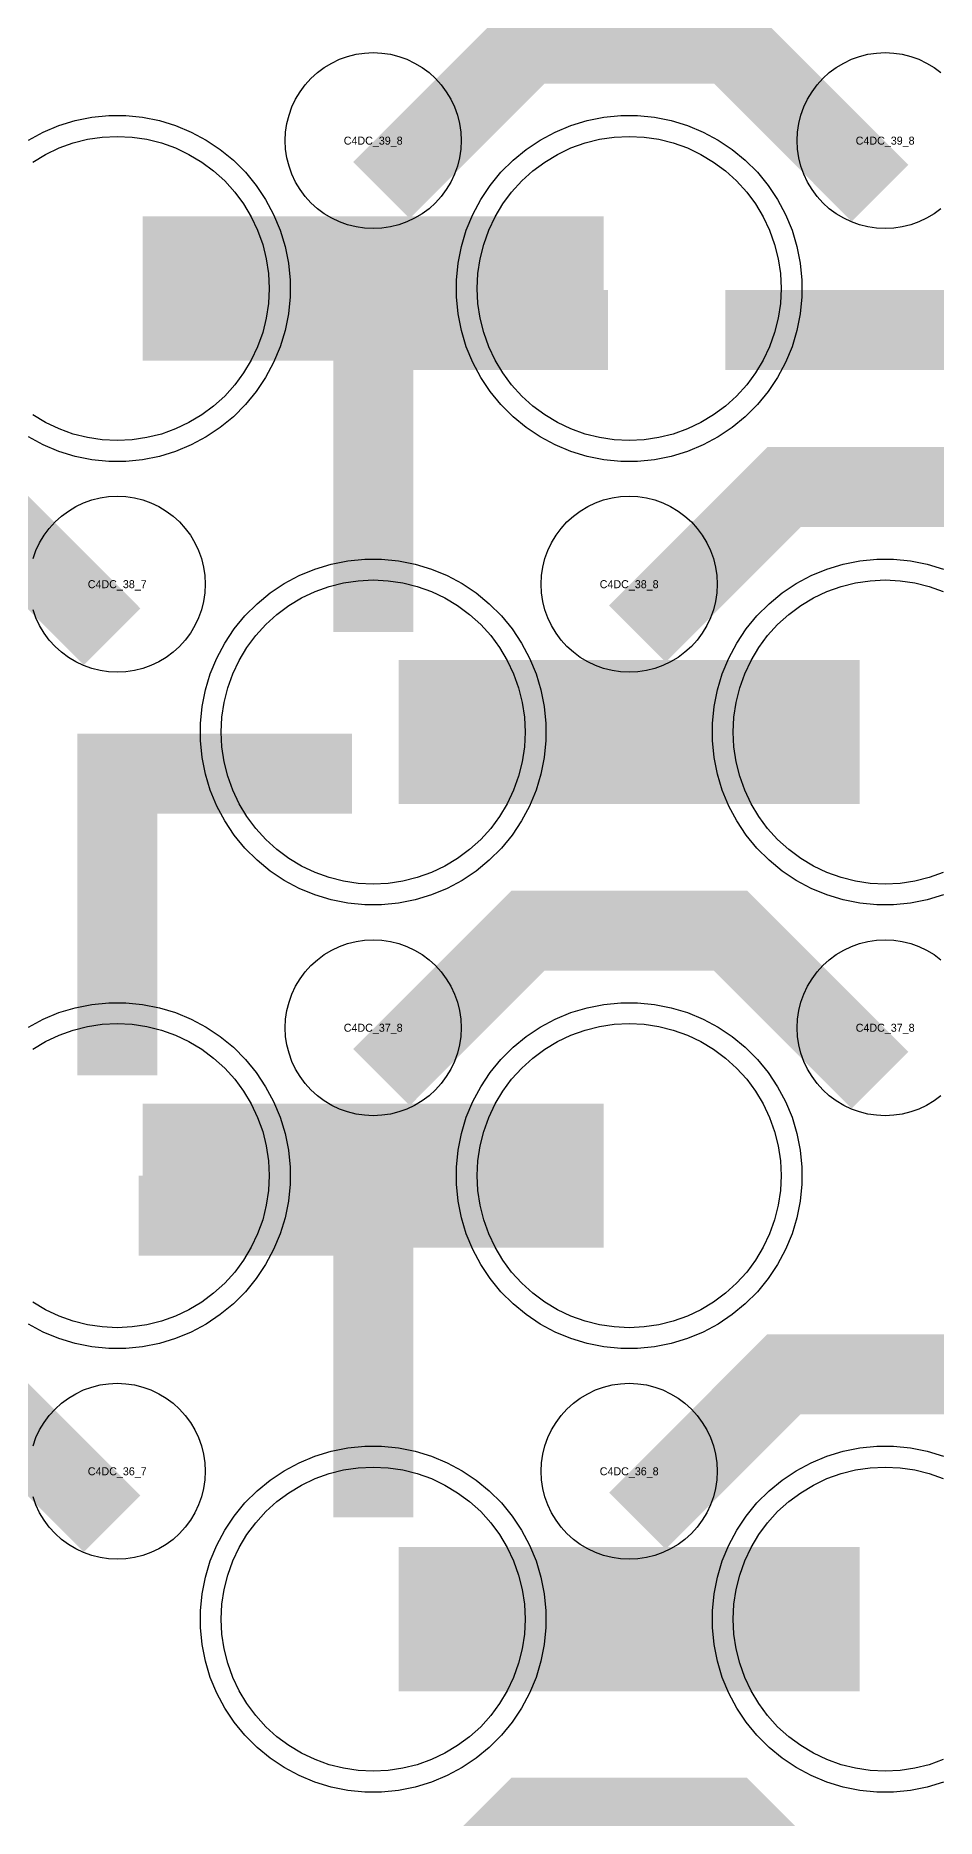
# Model space of a CAD drawing. Extents: x -11880 to 11880, y -14992 to 14992.
# Drawn here: x -9546 to -9264, y -9913 to -9357 of the extents above; entities that cross this region are included whole.
import ezdxf
from ezdxf.enums import TextEntityAlignment as Align

# ---------------------------------------------------------------- set-up
doc = ezdxf.new("R2010")
doc.units = 0
doc.header["$MEASUREMENT"] = 0
for name, color, linetype in [('GDS_775_DT_237', 138, 'CONTINUOUS'), ('RDL1_FS', 34, 'CONTINUOUS'), ('RDL_BS', 160, 'CONTINUOUS')]:
    doc.layers.add(name, color=color, linetype=linetype)

msp = doc.modelspace()

# ---------------------------------------------------------------- linework, layer by layer
at = {"layer": 'RDL1_FS', "color": 240, "true_color": 0xed1f24}
for points in [[(-9546.395, -9396.063), (-9542.395, -9393.665), (-9538.181, -9391.673), (-9533.791, -9390.101), (-9529.268, -9388.969), (-9524.657, -9388.285), (-9520, -9388.056), (-9515.343, -9388.285), (-9510.732, -9388.969), (-9506.209, -9390.101), (-9501.819, -9391.673), (-9497.605, -9393.665), (-9493.605, -9396.063), (-9489.86, -9398.841), (-9486.406, -9401.971), (-9483.276, -9405.425), (-9480.498, -9409.17), (-9478.1, -9413.17), (-9476.108, -9417.384), (-9474.536, -9421.774), (-9473.404, -9426.297), (-9472.72, -9430.908), (-9472.491, -9435.565), (-9472.72, -9440.222), (-9473.404, -9444.833), (-9474.536, -9449.356), (-9476.108, -9453.746), (-9478.1, -9457.96), (-9480.498, -9461.96), (-9483.276, -9465.705), (-9486.406, -9469.159), (-9489.86, -9472.289), (-9493.605, -9475.067), (-9497.605, -9477.465), (-9501.819, -9479.457), (-9506.209, -9481.029), (-9510.732, -9482.161), (-9515.343, -9482.845), (-9520, -9483.074), (-9524.657, -9482.845), (-9529.268, -9482.161), (-9533.791, -9481.029), (-9538.181, -9479.457), (-9542.395, -9477.465), (-9546.395, -9475.067)], [(-9261.819, -9618.022), (-9266.209, -9619.594), (-9270.732, -9620.726), (-9275.343, -9621.41), (-9280, -9621.639), (-9284.657, -9621.41), (-9289.268, -9620.726), (-9293.791, -9619.594), (-9298.181, -9618.022), (-9302.395, -9616.03), (-9306.395, -9613.632), (-9310.14, -9610.854), (-9313.594, -9607.724), (-9316.724, -9604.27), (-9319.502, -9600.525), (-9321.9, -9596.525), (-9323.892, -9592.311), (-9325.464, -9587.921), (-9326.596, -9583.398), (-9327.28, -9578.787), (-9327.509, -9574.13), (-9327.28, -9569.473), (-9326.596, -9564.862), (-9325.464, -9560.339), (-9323.892, -9555.949), (-9321.9, -9551.735), (-9319.502, -9547.735), (-9316.724, -9543.99), (-9313.594, -9540.536), (-9310.14, -9537.406), (-9306.395, -9534.628), (-9302.395, -9532.23), (-9298.181, -9530.238), (-9293.791, -9528.666), (-9289.268, -9527.534), (-9284.657, -9526.85), (-9280, -9526.621), (-9275.343, -9526.85), (-9270.732, -9527.534), (-9266.209, -9528.666), (-9261.819, -9530.238)], [(-9546.395, -9673.193), (-9542.395, -9670.795), (-9538.181, -9668.803), (-9533.791, -9667.231), (-9529.268, -9666.099), (-9524.657, -9665.415), (-9520, -9665.186), (-9515.343, -9665.415), (-9510.732, -9666.099), (-9506.209, -9667.231), (-9501.819, -9668.803), (-9497.605, -9670.795), (-9493.605, -9673.193), (-9489.86, -9675.971), (-9486.406, -9679.101), (-9483.276, -9682.555), (-9480.498, -9686.3), (-9478.1, -9690.3), (-9476.108, -9694.514), (-9474.536, -9698.904), (-9473.404, -9703.427), (-9472.72, -9708.038), (-9472.491, -9712.695), (-9472.72, -9717.352), (-9473.404, -9721.963), (-9474.536, -9726.486), (-9476.108, -9730.876), (-9478.1, -9735.09), (-9480.498, -9739.09), (-9483.276, -9742.835), (-9486.406, -9746.289), (-9489.86, -9749.419), (-9493.605, -9752.197), (-9497.605, -9754.595), (-9501.819, -9756.587), (-9506.209, -9758.159), (-9510.732, -9759.291), (-9515.343, -9759.975), (-9520, -9760.204), (-9524.657, -9759.975), (-9529.268, -9759.291), (-9533.791, -9758.159), (-9538.181, -9756.587), (-9542.395, -9754.595), (-9546.395, -9752.197)], [(-9261.819, -9895.152), (-9266.209, -9896.724), (-9270.732, -9897.856), (-9275.343, -9898.54), (-9280, -9898.769), (-9284.657, -9898.54), (-9289.268, -9897.856), (-9293.791, -9896.724), (-9298.181, -9895.152), (-9302.395, -9893.16), (-9306.395, -9890.762), (-9310.14, -9887.984), (-9313.594, -9884.854), (-9316.724, -9881.4), (-9319.502, -9877.655), (-9321.9, -9873.655), (-9323.892, -9869.441), (-9325.464, -9865.051), (-9326.596, -9860.528), (-9327.28, -9855.917), (-9327.509, -9851.26), (-9327.28, -9846.603), (-9326.596, -9841.992), (-9325.464, -9837.469), (-9323.892, -9833.079), (-9321.9, -9828.865), (-9319.502, -9824.865), (-9316.724, -9821.12), (-9313.594, -9817.666), (-9310.14, -9814.536), (-9306.395, -9811.758), (-9302.395, -9809.36), (-9298.181, -9807.368), (-9293.791, -9805.796), (-9289.268, -9804.664), (-9284.657, -9803.98), (-9280, -9803.751), (-9275.343, -9803.98), (-9270.732, -9804.664), (-9266.209, -9805.796), (-9261.819, -9807.368)]]:
    msp.add_lwpolyline(points, dxfattribs=at)
for points in [[(-9360, -9483.074), (-9364.657, -9482.845), (-9369.268, -9482.161), (-9373.791, -9481.029), (-9378.181, -9479.457), (-9382.395, -9477.465), (-9386.395, -9475.067), (-9390.14, -9472.289), (-9393.594, -9469.159), (-9396.724, -9465.705), (-9399.502, -9461.96), (-9401.9, -9457.96), (-9403.892, -9453.746), (-9405.464, -9449.356), (-9406.596, -9444.833), (-9407.28, -9440.222), (-9407.509, -9435.565), (-9407.28, -9430.908), (-9406.596, -9426.297), (-9405.464, -9421.774), (-9403.892, -9417.384), (-9401.9, -9413.17), (-9399.502, -9409.17), (-9396.724, -9405.425), (-9393.594, -9401.971), (-9390.14, -9398.841), (-9386.395, -9396.063), (-9382.395, -9393.665), (-9378.181, -9391.673), (-9373.791, -9390.101), (-9369.268, -9388.969), (-9364.657, -9388.285), (-9360, -9388.056), (-9355.343, -9388.285), (-9350.732, -9388.969), (-9346.209, -9390.101), (-9341.819, -9391.673), (-9337.605, -9393.665), (-9333.605, -9396.063), (-9329.86, -9398.841), (-9326.406, -9401.971), (-9323.276, -9405.425), (-9320.498, -9409.17), (-9318.1, -9413.17), (-9316.108, -9417.384), (-9314.536, -9421.774), (-9313.404, -9426.297), (-9312.72, -9430.908), (-9312.491, -9435.565), (-9312.72, -9440.222), (-9313.404, -9444.833), (-9314.536, -9449.356), (-9316.108, -9453.746), (-9318.1, -9457.96), (-9320.498, -9461.96), (-9323.276, -9465.705), (-9326.406, -9469.159), (-9329.86, -9472.289), (-9333.605, -9475.067), (-9337.605, -9477.465), (-9341.819, -9479.457), (-9346.209, -9481.029), (-9350.732, -9482.161), (-9355.343, -9482.845)], [(-9440, -9621.639), (-9444.657, -9621.41), (-9449.268, -9620.726), (-9453.791, -9619.594), (-9458.181, -9618.022), (-9462.395, -9616.03), (-9466.395, -9613.632), (-9470.14, -9610.854), (-9473.594, -9607.724), (-9476.724, -9604.27), (-9479.502, -9600.525), (-9481.9, -9596.525), (-9483.892, -9592.311), (-9485.464, -9587.921), (-9486.596, -9583.398), (-9487.28, -9578.787), (-9487.509, -9574.13), (-9487.28, -9569.473), (-9486.596, -9564.862), (-9485.464, -9560.339), (-9483.892, -9555.949), (-9481.9, -9551.735), (-9479.502, -9547.735), (-9476.724, -9543.99), (-9473.594, -9540.536), (-9470.14, -9537.406), (-9466.395, -9534.628), (-9462.395, -9532.23), (-9458.181, -9530.238), (-9453.791, -9528.666), (-9449.268, -9527.534), (-9444.657, -9526.85), (-9440, -9526.621), (-9435.343, -9526.85), (-9430.732, -9527.534), (-9426.209, -9528.666), (-9421.819, -9530.238), (-9417.605, -9532.23), (-9413.605, -9534.628), (-9409.86, -9537.406), (-9406.406, -9540.536), (-9403.276, -9543.99), (-9400.498, -9547.735), (-9398.1, -9551.735), (-9396.108, -9555.949), (-9394.536, -9560.339), (-9393.404, -9564.862), (-9392.72, -9569.473), (-9392.491, -9574.13), (-9392.72, -9578.787), (-9393.404, -9583.398), (-9394.536, -9587.921), (-9396.108, -9592.311), (-9398.1, -9596.525), (-9400.498, -9600.525), (-9403.276, -9604.27), (-9406.406, -9607.724), (-9409.86, -9610.854), (-9413.605, -9613.632), (-9417.605, -9616.03), (-9421.819, -9618.022), (-9426.209, -9619.594), (-9430.732, -9620.726), (-9435.343, -9621.41)], [(-9360, -9760.204), (-9364.657, -9759.975), (-9369.268, -9759.291), (-9373.791, -9758.159), (-9378.181, -9756.587), (-9382.395, -9754.595), (-9386.395, -9752.197), (-9390.14, -9749.419), (-9393.594, -9746.289), (-9396.724, -9742.835), (-9399.502, -9739.09), (-9401.9, -9735.09), (-9403.892, -9730.876), (-9405.464, -9726.486), (-9406.596, -9721.963), (-9407.28, -9717.352), (-9407.509, -9712.695), (-9407.28, -9708.038), (-9406.596, -9703.427), (-9405.464, -9698.904), (-9403.892, -9694.514), (-9401.9, -9690.3), (-9399.502, -9686.3), (-9396.724, -9682.555), (-9393.594, -9679.101), (-9390.14, -9675.971), (-9386.395, -9673.193), (-9382.395, -9670.795), (-9378.181, -9668.803), (-9373.791, -9667.231), (-9369.268, -9666.099), (-9364.657, -9665.415), (-9360, -9665.186), (-9355.343, -9665.415), (-9350.732, -9666.099), (-9346.209, -9667.231), (-9341.819, -9668.803), (-9337.605, -9670.795), (-9333.605, -9673.193), (-9329.86, -9675.971), (-9326.406, -9679.101), (-9323.276, -9682.555), (-9320.498, -9686.3), (-9318.1, -9690.3), (-9316.108, -9694.514), (-9314.536, -9698.904), (-9313.404, -9703.427), (-9312.72, -9708.038), (-9312.491, -9712.695), (-9312.72, -9717.352), (-9313.404, -9721.963), (-9314.536, -9726.486), (-9316.108, -9730.876), (-9318.1, -9735.09), (-9320.498, -9739.09), (-9323.276, -9742.835), (-9326.406, -9746.289), (-9329.86, -9749.419), (-9333.605, -9752.197), (-9337.605, -9754.595), (-9341.819, -9756.587), (-9346.209, -9758.159), (-9350.732, -9759.291), (-9355.343, -9759.975)], [(-9440, -9898.769), (-9444.657, -9898.54), (-9449.268, -9897.856), (-9453.791, -9896.724), (-9458.181, -9895.152), (-9462.395, -9893.16), (-9466.395, -9890.762), (-9470.14, -9887.984), (-9473.594, -9884.854), (-9476.724, -9881.4), (-9479.502, -9877.655), (-9481.9, -9873.655), (-9483.892, -9869.441), (-9485.464, -9865.051), (-9486.596, -9860.528), (-9487.28, -9855.917), (-9487.509, -9851.26), (-9487.28, -9846.603), (-9486.596, -9841.992), (-9485.464, -9837.469), (-9483.892, -9833.079), (-9481.9, -9828.865), (-9479.502, -9824.865), (-9476.724, -9821.12), (-9473.594, -9817.666), (-9470.14, -9814.536), (-9466.395, -9811.758), (-9462.395, -9809.36), (-9458.181, -9807.368), (-9453.791, -9805.796), (-9449.268, -9804.664), (-9444.657, -9803.98), (-9440, -9803.751), (-9435.343, -9803.98), (-9430.732, -9804.664), (-9426.209, -9805.796), (-9421.819, -9807.368), (-9417.605, -9809.36), (-9413.605, -9811.758), (-9409.86, -9814.536), (-9406.406, -9817.666), (-9403.276, -9821.12), (-9400.498, -9824.865), (-9398.1, -9828.865), (-9396.108, -9833.079), (-9394.536, -9837.469), (-9393.404, -9841.992), (-9392.72, -9846.603), (-9392.491, -9851.26), (-9392.72, -9855.917), (-9393.404, -9860.528), (-9394.536, -9865.051), (-9396.108, -9869.441), (-9398.1, -9873.655), (-9400.498, -9877.655), (-9403.276, -9881.4), (-9406.406, -9884.854), (-9409.86, -9887.984), (-9413.605, -9890.762), (-9417.605, -9893.16), (-9421.819, -9895.152), (-9426.209, -9896.724), (-9430.732, -9897.856), (-9435.343, -9898.54)]]:
    msp.add_lwpolyline(points, close=True, dxfattribs=at)
for points in [[(-9511.998, -9435.565, 45, 45, 0), (-9439.998, -9435.565, 45, 45, 0)], [(-9439.998, -9435.565, 45, 45, 0), (-9367.998, -9435.565, 45, 45, 0)], [(-9431.998, -9574.13, 45, 45, 0), (-9359.998, -9574.13, 45, 45, 0)], [(-9359.998, -9574.13, 45, 45, 0), (-9287.998, -9574.13, 45, 45, 0)], [(-9511.998, -9712.695, 45, 45, 0), (-9439.998, -9712.695, 45, 45, 0)], [(-9439.998, -9712.695, 45, 45, 0), (-9367.998, -9712.695, 45, 45, 0)], [(-9431.998, -9851.26, 45, 45, 0), (-9359.998, -9851.26, 45, 45, 0)], [(-9359.998, -9851.26, 45, 45, 0), (-9287.998, -9851.26, 45, 45, 0)]]:
    msp.add_lwpolyline(points, format="xyseb", dxfattribs=at)
at = {"layer": 'RDL_BS'}
for points in [[(-9437.438, -9404.879, 25, 25, 0), (-9391.623, -9359.064, 25, 25, 0), (-9358.07, -9359.064, 25, 25, 0)], [(-9281.599, -9405.778, 25, 25, 0), (-9328.313, -9359.064, 25, 25, 0), (-9358.071, -9359.064, 25, 25, 0)], [(-9521.599, -9544.343, 25, 25, 0), (-9568.313, -9497.629, 25, 25, 0), (-9598.071, -9497.629, 25, 25, 0)], [(-9357.438, -9543.444, 25, 25, 0), (-9311.623, -9497.629, 25, 25, 0), (-9278.07, -9497.629, 25, 25, 0)], [(-9201.599, -9544.343, 25, 25, 0), (-9248.313, -9497.629, 25, 25, 0), (-9278.071, -9497.629, 25, 25, 0)], [(-9437.438, -9682.009, 25, 25, 0), (-9391.623, -9636.194, 25, 25, 0), (-9358.07, -9636.194, 25, 25, 0)], [(-9281.599, -9682.908, 25, 25, 0), (-9328.313, -9636.194, 25, 25, 0), (-9358.071, -9636.194, 25, 25, 0)], [(-9521.599, -9821.473, 25, 25, 0), (-9568.313, -9774.759, 25, 25, 0), (-9598.071, -9774.759, 25, 25, 0)], [(-9357.438, -9820.574, 25, 25, 0), (-9311.623, -9774.759, 25, 25, 0), (-9278.07, -9774.759, 25, 25, 0)], [(-9201.599, -9821.473, 25, 25, 0), (-9248.313, -9774.759, 25, 25, 0), (-9278.071, -9774.759, 25, 25, 0)], [(-9437.438, -9959.134, 25, 25, 0), (-9391.623, -9913.319, 25, 25, 0), (-9358.07, -9913.319, 25, 25, 0)], [(-9281.599, -9960.033, 25, 25, 0), (-9328.313, -9913.319, 25, 25, 0), (-9358.071, -9913.319, 25, 25, 0)]]:
    msp.add_lwpolyline(points, format="xyseb", dxfattribs=at)
for points in [[(-9440, -9416.871), (-9442.693, -9416.739), (-9445.365, -9416.343), (-9447.984, -9415.686), (-9450.519, -9414.779), (-9452.956, -9413.627), (-9455.28, -9412.234), (-9457.443, -9410.631), (-9459.442, -9408.819), (-9461.254, -9406.82), (-9462.857, -9404.657), (-9464.25, -9402.333), (-9465.402, -9399.896), (-9466.309, -9397.361), (-9466.966, -9394.742), (-9467.362, -9392.07), (-9467.494, -9389.377), (-9467.362, -9386.684), (-9466.966, -9384.012), (-9466.309, -9381.393), (-9465.402, -9378.858), (-9464.25, -9376.421), (-9462.857, -9374.097), (-9461.254, -9371.934), (-9459.442, -9369.935), (-9457.443, -9368.123), (-9455.28, -9366.52), (-9452.956, -9365.127), (-9450.519, -9363.975), (-9447.984, -9363.068), (-9445.365, -9362.411), (-9442.693, -9362.015), (-9440, -9361.883), (-9437.307, -9362.015), (-9434.635, -9362.411), (-9432.016, -9363.068), (-9429.481, -9363.975), (-9427.044, -9365.127), (-9424.72, -9366.52), (-9422.557, -9368.123), (-9420.558, -9369.935), (-9418.746, -9371.934), (-9417.143, -9374.097), (-9415.75, -9376.421), (-9414.598, -9378.858), (-9413.691, -9381.393), (-9413.034, -9384.012), (-9412.638, -9386.684), (-9412.506, -9389.377), (-9412.638, -9392.07), (-9413.034, -9394.742), (-9413.691, -9397.361), (-9414.598, -9399.896), (-9415.75, -9402.333), (-9417.143, -9404.657), (-9418.746, -9406.82), (-9420.558, -9408.819), (-9422.557, -9410.631), (-9424.72, -9412.234), (-9427.044, -9413.627), (-9429.481, -9414.779), (-9432.016, -9415.686), (-9434.635, -9416.343), (-9437.307, -9416.739)], [(-9360, -9555.436), (-9362.693, -9555.304), (-9365.365, -9554.908), (-9367.984, -9554.251), (-9370.519, -9553.344), (-9372.956, -9552.192), (-9375.28, -9550.799), (-9377.443, -9549.196), (-9379.442, -9547.384), (-9381.254, -9545.385), (-9382.857, -9543.222), (-9384.25, -9540.898), (-9385.402, -9538.461), (-9386.309, -9535.926), (-9386.966, -9533.307), (-9387.362, -9530.635), (-9387.494, -9527.942), (-9387.362, -9525.249), (-9386.966, -9522.577), (-9386.309, -9519.958), (-9385.402, -9517.423), (-9384.25, -9514.986), (-9382.857, -9512.662), (-9381.254, -9510.499), (-9379.442, -9508.5), (-9377.443, -9506.688), (-9375.28, -9505.085), (-9372.956, -9503.692), (-9370.519, -9502.54), (-9367.984, -9501.633), (-9365.365, -9500.976), (-9362.693, -9500.58), (-9360, -9500.448), (-9357.307, -9500.58), (-9354.635, -9500.976), (-9352.016, -9501.633), (-9349.481, -9502.54), (-9347.044, -9503.692), (-9344.72, -9505.085), (-9342.557, -9506.688), (-9340.558, -9508.5), (-9338.746, -9510.499), (-9337.143, -9512.662), (-9335.75, -9514.986), (-9334.598, -9517.423), (-9333.691, -9519.958), (-9333.034, -9522.577), (-9332.638, -9525.249), (-9332.506, -9527.942), (-9332.638, -9530.635), (-9333.034, -9533.307), (-9333.691, -9535.926), (-9334.598, -9538.461), (-9335.75, -9540.898), (-9337.143, -9543.222), (-9338.746, -9545.385), (-9340.558, -9547.384), (-9342.557, -9549.196), (-9344.72, -9550.799), (-9347.044, -9552.192), (-9349.481, -9553.344), (-9352.016, -9554.251), (-9354.635, -9554.908), (-9357.307, -9555.304)], [(-9440, -9694.001), (-9442.693, -9693.869), (-9445.365, -9693.473), (-9447.984, -9692.816), (-9450.519, -9691.909), (-9452.956, -9690.757), (-9455.28, -9689.364), (-9457.443, -9687.761), (-9459.442, -9685.949), (-9461.254, -9683.95), (-9462.857, -9681.787), (-9464.25, -9679.463), (-9465.402, -9677.026), (-9466.309, -9674.491), (-9466.966, -9671.872), (-9467.362, -9669.2), (-9467.494, -9666.507), (-9467.362, -9663.814), (-9466.966, -9661.142), (-9466.309, -9658.523), (-9465.402, -9655.988), (-9464.25, -9653.551), (-9462.857, -9651.227), (-9461.254, -9649.064), (-9459.442, -9647.065), (-9457.443, -9645.253), (-9455.28, -9643.65), (-9452.956, -9642.257), (-9450.519, -9641.105), (-9447.984, -9640.198), (-9445.365, -9639.541), (-9442.693, -9639.145), (-9440, -9639.013), (-9437.307, -9639.145), (-9434.635, -9639.541), (-9432.016, -9640.198), (-9429.481, -9641.105), (-9427.044, -9642.257), (-9424.72, -9643.65), (-9422.557, -9645.253), (-9420.558, -9647.065), (-9418.746, -9649.064), (-9417.143, -9651.227), (-9415.75, -9653.551), (-9414.598, -9655.988), (-9413.691, -9658.523), (-9413.034, -9661.142), (-9412.638, -9663.814), (-9412.506, -9666.507), (-9412.638, -9669.2), (-9413.034, -9671.872), (-9413.691, -9674.491), (-9414.598, -9677.026), (-9415.75, -9679.463), (-9417.143, -9681.787), (-9418.746, -9683.95), (-9420.558, -9685.949), (-9422.557, -9687.761), (-9424.72, -9689.364), (-9427.044, -9690.757), (-9429.481, -9691.909), (-9432.016, -9692.816), (-9434.635, -9693.473), (-9437.307, -9693.869)], [(-9360, -9832.566), (-9362.693, -9832.434), (-9365.365, -9832.038), (-9367.984, -9831.381), (-9370.519, -9830.474), (-9372.956, -9829.322), (-9375.28, -9827.929), (-9377.443, -9826.326), (-9379.442, -9824.514), (-9381.254, -9822.515), (-9382.857, -9820.352), (-9384.25, -9818.028), (-9385.402, -9815.591), (-9386.309, -9813.056), (-9386.966, -9810.437), (-9387.362, -9807.765), (-9387.494, -9805.072), (-9387.362, -9802.379), (-9386.966, -9799.707), (-9386.309, -9797.088), (-9385.402, -9794.553), (-9384.25, -9792.116), (-9382.857, -9789.792), (-9381.254, -9787.629), (-9379.442, -9785.63), (-9377.443, -9783.818), (-9375.28, -9782.215), (-9372.956, -9780.822), (-9370.519, -9779.67), (-9367.984, -9778.763), (-9365.365, -9778.106), (-9362.693, -9777.71), (-9360, -9777.578), (-9357.307, -9777.71), (-9354.635, -9778.106), (-9352.016, -9778.763), (-9349.481, -9779.67), (-9347.044, -9780.822), (-9344.72, -9782.215), (-9342.557, -9783.818), (-9340.558, -9785.63), (-9338.746, -9787.629), (-9337.143, -9789.792), (-9335.75, -9792.116), (-9334.598, -9794.553), (-9333.691, -9797.088), (-9333.034, -9799.707), (-9332.638, -9802.379), (-9332.506, -9805.072), (-9332.638, -9807.765), (-9333.034, -9810.437), (-9333.691, -9813.056), (-9334.598, -9815.591), (-9335.75, -9818.028), (-9337.143, -9820.352), (-9338.746, -9822.515), (-9340.558, -9824.514), (-9342.557, -9826.326), (-9344.72, -9827.929), (-9347.044, -9829.322), (-9349.481, -9830.474), (-9352.016, -9831.381), (-9354.635, -9832.038), (-9357.307, -9832.434)]]:
    msp.add_lwpolyline(points, close=True, dxfattribs=at)
for points in [[(-9262.557, -9410.631), (-9264.72, -9412.234), (-9267.044, -9413.627), (-9269.481, -9414.779), (-9272.016, -9415.686), (-9274.635, -9416.343), (-9277.307, -9416.739), (-9280, -9416.871), (-9282.693, -9416.739), (-9285.365, -9416.343), (-9287.984, -9415.686), (-9290.519, -9414.779), (-9292.956, -9413.627), (-9295.28, -9412.234), (-9297.443, -9410.631), (-9299.442, -9408.819), (-9301.254, -9406.82), (-9302.857, -9404.657), (-9304.25, -9402.333), (-9305.402, -9399.896), (-9306.309, -9397.361), (-9306.966, -9394.742), (-9307.362, -9392.07), (-9307.494, -9389.377), (-9307.362, -9386.684), (-9306.966, -9384.012), (-9306.309, -9381.393), (-9305.402, -9378.858), (-9304.25, -9376.421), (-9302.857, -9374.097), (-9301.254, -9371.934), (-9299.442, -9369.935), (-9297.443, -9368.123), (-9295.28, -9366.52), (-9292.956, -9365.127), (-9290.519, -9363.975), (-9287.984, -9363.068), (-9285.365, -9362.411), (-9282.693, -9362.015), (-9280, -9361.883), (-9277.307, -9362.015), (-9274.635, -9362.411), (-9272.016, -9363.068), (-9269.481, -9363.975), (-9267.044, -9365.127), (-9264.72, -9366.52), (-9262.557, -9368.123)], [(-9546.309, -9519.958), (-9545.402, -9517.423), (-9544.25, -9514.986), (-9542.857, -9512.662), (-9541.254, -9510.499), (-9539.442, -9508.5), (-9537.443, -9506.688), (-9535.28, -9505.085), (-9532.956, -9503.692), (-9530.519, -9502.54), (-9527.984, -9501.633), (-9525.365, -9500.976), (-9522.693, -9500.58), (-9520, -9500.448), (-9517.307, -9500.58), (-9514.635, -9500.976), (-9512.016, -9501.633), (-9509.481, -9502.54), (-9507.044, -9503.692), (-9504.72, -9505.085), (-9502.557, -9506.688), (-9500.558, -9508.5), (-9498.746, -9510.499), (-9497.143, -9512.662), (-9495.75, -9514.986), (-9494.598, -9517.423), (-9493.691, -9519.958), (-9493.034, -9522.577), (-9492.638, -9525.249), (-9492.506, -9527.942), (-9492.638, -9530.635), (-9493.034, -9533.307), (-9493.691, -9535.926), (-9494.598, -9538.461), (-9495.75, -9540.898), (-9497.143, -9543.222), (-9498.746, -9545.385), (-9500.558, -9547.384), (-9502.557, -9549.196), (-9504.72, -9550.799), (-9507.044, -9552.192), (-9509.481, -9553.344), (-9512.016, -9554.251), (-9514.635, -9554.908), (-9517.307, -9555.304), (-9520, -9555.436), (-9522.693, -9555.304), (-9525.365, -9554.908), (-9527.984, -9554.251), (-9530.519, -9553.344), (-9532.956, -9552.192), (-9535.28, -9550.799), (-9537.443, -9549.196), (-9539.442, -9547.384), (-9541.254, -9545.385), (-9542.857, -9543.222), (-9544.25, -9540.898), (-9545.402, -9538.461), (-9546.309, -9535.926)], [(-9262.557, -9687.761), (-9264.72, -9689.364), (-9267.044, -9690.757), (-9269.481, -9691.909), (-9272.016, -9692.816), (-9274.635, -9693.473), (-9277.307, -9693.869), (-9280, -9694.001), (-9282.693, -9693.869), (-9285.365, -9693.473), (-9287.984, -9692.816), (-9290.519, -9691.909), (-9292.956, -9690.757), (-9295.28, -9689.364), (-9297.443, -9687.761), (-9299.442, -9685.949), (-9301.254, -9683.95), (-9302.857, -9681.787), (-9304.25, -9679.463), (-9305.402, -9677.026), (-9306.309, -9674.491), (-9306.966, -9671.872), (-9307.362, -9669.2), (-9307.494, -9666.507), (-9307.362, -9663.814), (-9306.966, -9661.142), (-9306.309, -9658.523), (-9305.402, -9655.988), (-9304.25, -9653.551), (-9302.857, -9651.227), (-9301.254, -9649.064), (-9299.442, -9647.065), (-9297.443, -9645.253), (-9295.28, -9643.65), (-9292.956, -9642.257), (-9290.519, -9641.105), (-9287.984, -9640.198), (-9285.365, -9639.541), (-9282.693, -9639.145), (-9280, -9639.013), (-9277.307, -9639.145), (-9274.635, -9639.541), (-9272.016, -9640.198), (-9269.481, -9641.105), (-9267.044, -9642.257), (-9264.72, -9643.65), (-9262.557, -9645.253)], [(-9546.309, -9797.088), (-9545.402, -9794.553), (-9544.25, -9792.116), (-9542.857, -9789.792), (-9541.254, -9787.629), (-9539.442, -9785.63), (-9537.443, -9783.818), (-9535.28, -9782.215), (-9532.956, -9780.822), (-9530.519, -9779.67), (-9527.984, -9778.763), (-9525.365, -9778.106), (-9522.693, -9777.71), (-9520, -9777.578), (-9517.307, -9777.71), (-9514.635, -9778.106), (-9512.016, -9778.763), (-9509.481, -9779.67), (-9507.044, -9780.822), (-9504.72, -9782.215), (-9502.557, -9783.818), (-9500.558, -9785.63), (-9498.746, -9787.629), (-9497.143, -9789.792), (-9495.75, -9792.116), (-9494.598, -9794.553), (-9493.691, -9797.088), (-9493.034, -9799.707), (-9492.638, -9802.379), (-9492.506, -9805.072), (-9492.638, -9807.765), (-9493.034, -9810.437), (-9493.691, -9813.056), (-9494.598, -9815.591), (-9495.75, -9818.028), (-9497.143, -9820.352), (-9498.746, -9822.515), (-9500.558, -9824.514), (-9502.557, -9826.326), (-9504.72, -9827.929), (-9507.044, -9829.322), (-9509.481, -9830.474), (-9512.016, -9831.381), (-9514.635, -9832.038), (-9517.307, -9832.434), (-9520, -9832.566), (-9522.693, -9832.434), (-9525.365, -9832.038), (-9527.984, -9831.381), (-9530.519, -9830.474), (-9532.956, -9829.322), (-9535.28, -9827.929), (-9537.443, -9826.326), (-9539.442, -9824.514), (-9541.254, -9822.515), (-9542.857, -9820.352), (-9544.25, -9818.028), (-9545.402, -9815.591), (-9546.309, -9813.056)]]:
    msp.add_lwpolyline(points, dxfattribs=at)
at = {"layer": 'RDL_BS', "color": 240, "true_color": 0xed1f24}
for points in [[(-9547.777, -9389.182), (-9543.115, -9386.69), (-9538.205, -9384.659), (-9533.165, -9383.128), (-9527.938, -9382.082), (-9522.644, -9381.565), (-9517.356, -9381.565), (-9512.062, -9382.082), (-9506.835, -9383.128), (-9501.795, -9384.659), (-9496.885, -9386.69), (-9492.223, -9389.182), (-9487.809, -9392.129), (-9483.708, -9395.491), (-9479.926, -9399.273), (-9476.564, -9403.374), (-9473.617, -9407.788), (-9471.125, -9412.45), (-9469.094, -9417.36), (-9467.563, -9422.4), (-9466.517, -9427.627), (-9466, -9432.921), (-9466, -9438.209), (-9466.517, -9443.503), (-9467.563, -9448.73), (-9469.094, -9453.77), (-9471.125, -9458.68), (-9473.617, -9463.342), (-9476.564, -9467.756), (-9479.926, -9471.857), (-9483.708, -9475.639), (-9487.809, -9479.001), (-9492.223, -9481.948), (-9496.885, -9484.44), (-9501.795, -9486.471), (-9506.835, -9488.002), (-9512.062, -9489.048), (-9517.356, -9489.565), (-9522.644, -9489.565), (-9527.938, -9489.048), (-9533.165, -9488.002), (-9538.205, -9486.471), (-9543.115, -9484.44), (-9547.777, -9481.948)], [(-9261.795, -9625.036), (-9266.835, -9626.567), (-9272.062, -9627.613), (-9277.356, -9628.13), (-9282.644, -9628.13), (-9287.938, -9627.613), (-9293.165, -9626.567), (-9298.205, -9625.036), (-9303.115, -9623.005), (-9307.777, -9620.513), (-9312.191, -9617.566), (-9316.292, -9614.204), (-9320.074, -9610.422), (-9323.436, -9606.321), (-9326.383, -9601.907), (-9328.875, -9597.245), (-9330.906, -9592.335), (-9332.437, -9587.295), (-9333.483, -9582.068), (-9334, -9576.774), (-9334, -9571.486), (-9333.483, -9566.192), (-9332.437, -9560.965), (-9330.906, -9555.925), (-9328.875, -9551.015), (-9326.383, -9546.353), (-9323.436, -9541.939), (-9320.074, -9537.838), (-9316.292, -9534.056), (-9312.191, -9530.694), (-9307.777, -9527.747), (-9303.115, -9525.255), (-9298.205, -9523.224), (-9293.165, -9521.693), (-9287.938, -9520.647), (-9282.644, -9520.13), (-9277.356, -9520.13), (-9272.062, -9520.647), (-9266.835, -9521.693), (-9261.795, -9523.224)], [(-9547.777, -9666.312), (-9543.115, -9663.82), (-9538.205, -9661.789), (-9533.165, -9660.258), (-9527.938, -9659.212), (-9522.644, -9658.695), (-9517.356, -9658.695), (-9512.062, -9659.212), (-9506.835, -9660.258), (-9501.795, -9661.789), (-9496.885, -9663.82), (-9492.223, -9666.312), (-9487.809, -9669.259), (-9483.708, -9672.621), (-9479.926, -9676.403), (-9476.564, -9680.504), (-9473.617, -9684.918), (-9471.125, -9689.58), (-9469.094, -9694.49), (-9467.563, -9699.53), (-9466.517, -9704.757), (-9466, -9710.051), (-9466, -9715.339), (-9466.517, -9720.633), (-9467.563, -9725.86), (-9469.094, -9730.9), (-9471.125, -9735.81), (-9473.617, -9740.472), (-9476.564, -9744.886), (-9479.926, -9748.987), (-9483.708, -9752.769), (-9487.809, -9756.131), (-9492.223, -9759.078), (-9496.885, -9761.57), (-9501.795, -9763.601), (-9506.835, -9765.132), (-9512.062, -9766.178), (-9517.356, -9766.695), (-9522.644, -9766.695), (-9527.938, -9766.178), (-9533.165, -9765.132), (-9538.205, -9763.601), (-9543.115, -9761.57), (-9547.777, -9759.078)], [(-9261.795, -9902.166), (-9266.835, -9903.697), (-9272.062, -9904.743), (-9277.356, -9905.26), (-9282.644, -9905.26), (-9287.938, -9904.743), (-9293.165, -9903.697), (-9298.205, -9902.166), (-9303.115, -9900.135), (-9307.777, -9897.643), (-9312.191, -9894.696), (-9316.292, -9891.334), (-9320.074, -9887.552), (-9323.436, -9883.451), (-9326.383, -9879.037), (-9328.875, -9874.375), (-9330.906, -9869.465), (-9332.437, -9864.425), (-9333.483, -9859.198), (-9334, -9853.904), (-9334, -9848.616), (-9333.483, -9843.322), (-9332.437, -9838.095), (-9330.906, -9833.055), (-9328.875, -9828.145), (-9326.383, -9823.483), (-9323.436, -9819.069), (-9320.074, -9814.968), (-9316.292, -9811.186), (-9312.191, -9807.824), (-9307.777, -9804.877), (-9303.115, -9802.385), (-9298.205, -9800.354), (-9293.165, -9798.823), (-9287.938, -9797.777), (-9282.644, -9797.26), (-9277.356, -9797.26), (-9272.062, -9797.777), (-9266.835, -9798.823), (-9261.795, -9800.354)]]:
    msp.add_lwpolyline(points, dxfattribs=at)
for points in [[(-9362.644, -9489.565), (-9367.938, -9489.048), (-9373.165, -9488.002), (-9378.205, -9486.471), (-9383.115, -9484.44), (-9387.777, -9481.948), (-9392.191, -9479.001), (-9396.292, -9475.639), (-9400.074, -9471.857), (-9403.436, -9467.756), (-9406.383, -9463.342), (-9408.875, -9458.68), (-9410.906, -9453.77), (-9412.437, -9448.73), (-9413.483, -9443.503), (-9414, -9438.209), (-9414, -9432.921), (-9413.483, -9427.627), (-9412.437, -9422.4), (-9410.906, -9417.36), (-9408.875, -9412.45), (-9406.383, -9407.788), (-9403.436, -9403.374), (-9400.074, -9399.273), (-9396.292, -9395.491), (-9392.191, -9392.129), (-9387.777, -9389.182), (-9383.115, -9386.69), (-9378.205, -9384.659), (-9373.165, -9383.128), (-9367.938, -9382.082), (-9362.644, -9381.565), (-9357.356, -9381.565), (-9352.062, -9382.082), (-9346.835, -9383.128), (-9341.795, -9384.659), (-9336.885, -9386.69), (-9332.223, -9389.182), (-9327.809, -9392.129), (-9323.708, -9395.491), (-9319.926, -9399.273), (-9316.564, -9403.374), (-9313.617, -9407.788), (-9311.125, -9412.45), (-9309.094, -9417.36), (-9307.563, -9422.4), (-9306.517, -9427.627), (-9306, -9432.921), (-9306, -9438.209), (-9306.517, -9443.503), (-9307.563, -9448.73), (-9309.094, -9453.77), (-9311.125, -9458.68), (-9313.617, -9463.342), (-9316.564, -9467.756), (-9319.926, -9471.857), (-9323.708, -9475.639), (-9327.809, -9479.001), (-9332.223, -9481.948), (-9336.885, -9484.44), (-9341.795, -9486.471), (-9346.835, -9488.002), (-9352.062, -9489.048), (-9357.356, -9489.565)], [(-9442.644, -9628.13), (-9447.938, -9627.613), (-9453.165, -9626.567), (-9458.205, -9625.036), (-9463.115, -9623.005), (-9467.777, -9620.513), (-9472.191, -9617.566), (-9476.292, -9614.204), (-9480.074, -9610.422), (-9483.436, -9606.321), (-9486.383, -9601.907), (-9488.875, -9597.245), (-9490.906, -9592.335), (-9492.437, -9587.295), (-9493.483, -9582.068), (-9494, -9576.774), (-9494, -9571.486), (-9493.483, -9566.192), (-9492.437, -9560.965), (-9490.906, -9555.925), (-9488.875, -9551.015), (-9486.383, -9546.353), (-9483.436, -9541.939), (-9480.074, -9537.838), (-9476.292, -9534.056), (-9472.191, -9530.694), (-9467.777, -9527.747), (-9463.115, -9525.255), (-9458.205, -9523.224), (-9453.165, -9521.693), (-9447.938, -9520.647), (-9442.644, -9520.13), (-9437.356, -9520.13), (-9432.062, -9520.647), (-9426.835, -9521.693), (-9421.795, -9523.224), (-9416.885, -9525.255), (-9412.223, -9527.747), (-9407.809, -9530.694), (-9403.708, -9534.056), (-9399.926, -9537.838), (-9396.564, -9541.939), (-9393.617, -9546.353), (-9391.125, -9551.015), (-9389.094, -9555.925), (-9387.563, -9560.965), (-9386.517, -9566.192), (-9386, -9571.486), (-9386, -9576.774), (-9386.517, -9582.068), (-9387.563, -9587.295), (-9389.094, -9592.335), (-9391.125, -9597.245), (-9393.617, -9601.907), (-9396.564, -9606.321), (-9399.926, -9610.422), (-9403.708, -9614.204), (-9407.809, -9617.566), (-9412.223, -9620.513), (-9416.885, -9623.005), (-9421.795, -9625.036), (-9426.835, -9626.567), (-9432.062, -9627.613), (-9437.356, -9628.13)], [(-9362.644, -9766.695), (-9367.938, -9766.178), (-9373.165, -9765.132), (-9378.205, -9763.601), (-9383.115, -9761.57), (-9387.777, -9759.078), (-9392.191, -9756.131), (-9396.292, -9752.769), (-9400.074, -9748.987), (-9403.436, -9744.886), (-9406.383, -9740.472), (-9408.875, -9735.81), (-9410.906, -9730.9), (-9412.437, -9725.86), (-9413.483, -9720.633), (-9414, -9715.339), (-9414, -9710.051), (-9413.483, -9704.757), (-9412.437, -9699.53), (-9410.906, -9694.49), (-9408.875, -9689.58), (-9406.383, -9684.918), (-9403.436, -9680.504), (-9400.074, -9676.403), (-9396.292, -9672.621), (-9392.191, -9669.259), (-9387.777, -9666.312), (-9383.115, -9663.82), (-9378.205, -9661.789), (-9373.165, -9660.258), (-9367.938, -9659.212), (-9362.644, -9658.695), (-9357.356, -9658.695), (-9352.062, -9659.212), (-9346.835, -9660.258), (-9341.795, -9661.789), (-9336.885, -9663.82), (-9332.223, -9666.312), (-9327.809, -9669.259), (-9323.708, -9672.621), (-9319.926, -9676.403), (-9316.564, -9680.504), (-9313.617, -9684.918), (-9311.125, -9689.58), (-9309.094, -9694.49), (-9307.563, -9699.53), (-9306.517, -9704.757), (-9306, -9710.051), (-9306, -9715.339), (-9306.517, -9720.633), (-9307.563, -9725.86), (-9309.094, -9730.9), (-9311.125, -9735.81), (-9313.617, -9740.472), (-9316.564, -9744.886), (-9319.926, -9748.987), (-9323.708, -9752.769), (-9327.809, -9756.131), (-9332.223, -9759.078), (-9336.885, -9761.57), (-9341.795, -9763.601), (-9346.835, -9765.132), (-9352.062, -9766.178), (-9357.356, -9766.695)], [(-9442.644, -9905.26), (-9447.938, -9904.743), (-9453.165, -9903.697), (-9458.205, -9902.166), (-9463.115, -9900.135), (-9467.777, -9897.643), (-9472.191, -9894.696), (-9476.292, -9891.334), (-9480.074, -9887.552), (-9483.436, -9883.451), (-9486.383, -9879.037), (-9488.875, -9874.375), (-9490.906, -9869.465), (-9492.437, -9864.425), (-9493.483, -9859.198), (-9494, -9853.904), (-9494, -9848.616), (-9493.483, -9843.322), (-9492.437, -9838.095), (-9490.906, -9833.055), (-9488.875, -9828.145), (-9486.383, -9823.483), (-9483.436, -9819.069), (-9480.074, -9814.968), (-9476.292, -9811.186), (-9472.191, -9807.824), (-9467.777, -9804.877), (-9463.115, -9802.385), (-9458.205, -9800.354), (-9453.165, -9798.823), (-9447.938, -9797.777), (-9442.644, -9797.26), (-9437.356, -9797.26), (-9432.062, -9797.777), (-9426.835, -9798.823), (-9421.795, -9800.354), (-9416.885, -9802.385), (-9412.223, -9804.877), (-9407.809, -9807.824), (-9403.708, -9811.186), (-9399.926, -9814.968), (-9396.564, -9819.069), (-9393.617, -9823.483), (-9391.125, -9828.145), (-9389.094, -9833.055), (-9387.563, -9838.095), (-9386.517, -9843.322), (-9386, -9848.616), (-9386, -9853.904), (-9386.517, -9859.198), (-9387.563, -9864.425), (-9389.094, -9869.465), (-9391.125, -9874.375), (-9393.617, -9879.037), (-9396.564, -9883.451), (-9399.926, -9887.552), (-9403.708, -9891.334), (-9407.809, -9894.696), (-9412.223, -9897.643), (-9416.885, -9900.135), (-9421.795, -9902.166), (-9426.835, -9903.697), (-9432.062, -9904.743), (-9437.356, -9905.26)]]:
    msp.add_lwpolyline(points, close=True, dxfattribs=at)
for points in [[(-9440, -9542.855, 25, 25, 0), (-9440, -9436.078, 25, 25, 0)], [(-9452.5, -9448.578, 25, 25, 0), (-9366.667, -9448.578, 25, 25, 0)], [(-9412.944, -9448.578, 25, 25, 0), (-9371.74, -9448.578, 25, 25, 0)], [(-9329.984, -9448.578, 25, 25, 0), (-9220.719, -9448.578, 25, 25, 0)], [(-9440, -9466.547, 25, 25, 0), (-9440, -9512.167, 25, 25, 0)], [(-9520, -9681.42, 25, 25, 0), (-9520, -9574.643, 25, 25, 0)], [(-9532.5, -9587.143, 25, 25, 0), (-9446.667, -9587.143, 25, 25, 0)], [(-9492.944, -9587.143, 25, 25, 0), (-9451.74, -9587.143, 25, 25, 0)], [(-9520, -9605.112, 25, 25, 0), (-9520, -9650.732, 25, 25, 0)], [(-9440, -9819.467, 25, 25, 0), (-9440, -9712.69, 25, 25, 0)], [(-9427.5, -9725.19, 25, 25, 0), (-9513.333, -9725.19, 25, 25, 0)], [(-9467.056, -9725.19, 25, 25, 0), (-9508.26, -9725.19, 25, 25, 0)], [(-9440, -9743.159, 25, 25, 0), (-9440, -9788.779, 25, 25, 0)]]:
    msp.add_lwpolyline(points, format="xyseb", dxfattribs=at)

# ---------------------------------------------------------------- texts
at = {"layer": 'GDS_775_DT_237'}
for s, p in [('C4DC_39_8', (-9440, -9389.377)), ('C4DC_39_8', (-9440, -9389.377)), ('C4DC_39_8', (-9280, -9389.377)), ('C4DC_39_8', (-9280, -9389.377)), ('C4DC_38_7', (-9520, -9527.942)), ('C4DC_38_7', (-9520, -9527.942)), ('C4DC_38_8', (-9360, -9527.942)), ('C4DC_38_8', (-9360, -9527.942)), ('C4DC_37_8', (-9440, -9666.507)), ('C4DC_37_8', (-9440, -9666.507)), ('C4DC_37_8', (-9280, -9666.507)), ('C4DC_37_8', (-9280, -9666.507)), ('C4DC_36_7', (-9520, -9805.072)), ('C4DC_36_7', (-9520, -9805.072)), ('C4DC_36_8', (-9360, -9805.072)), ('C4DC_36_8', (-9360, -9805.072))]:
    msp.add_text(s, height=2.5, dxfattribs=at).set_placement(p, align=Align.MIDDLE_CENTER)

doc.saveas('drawing.dxf')
